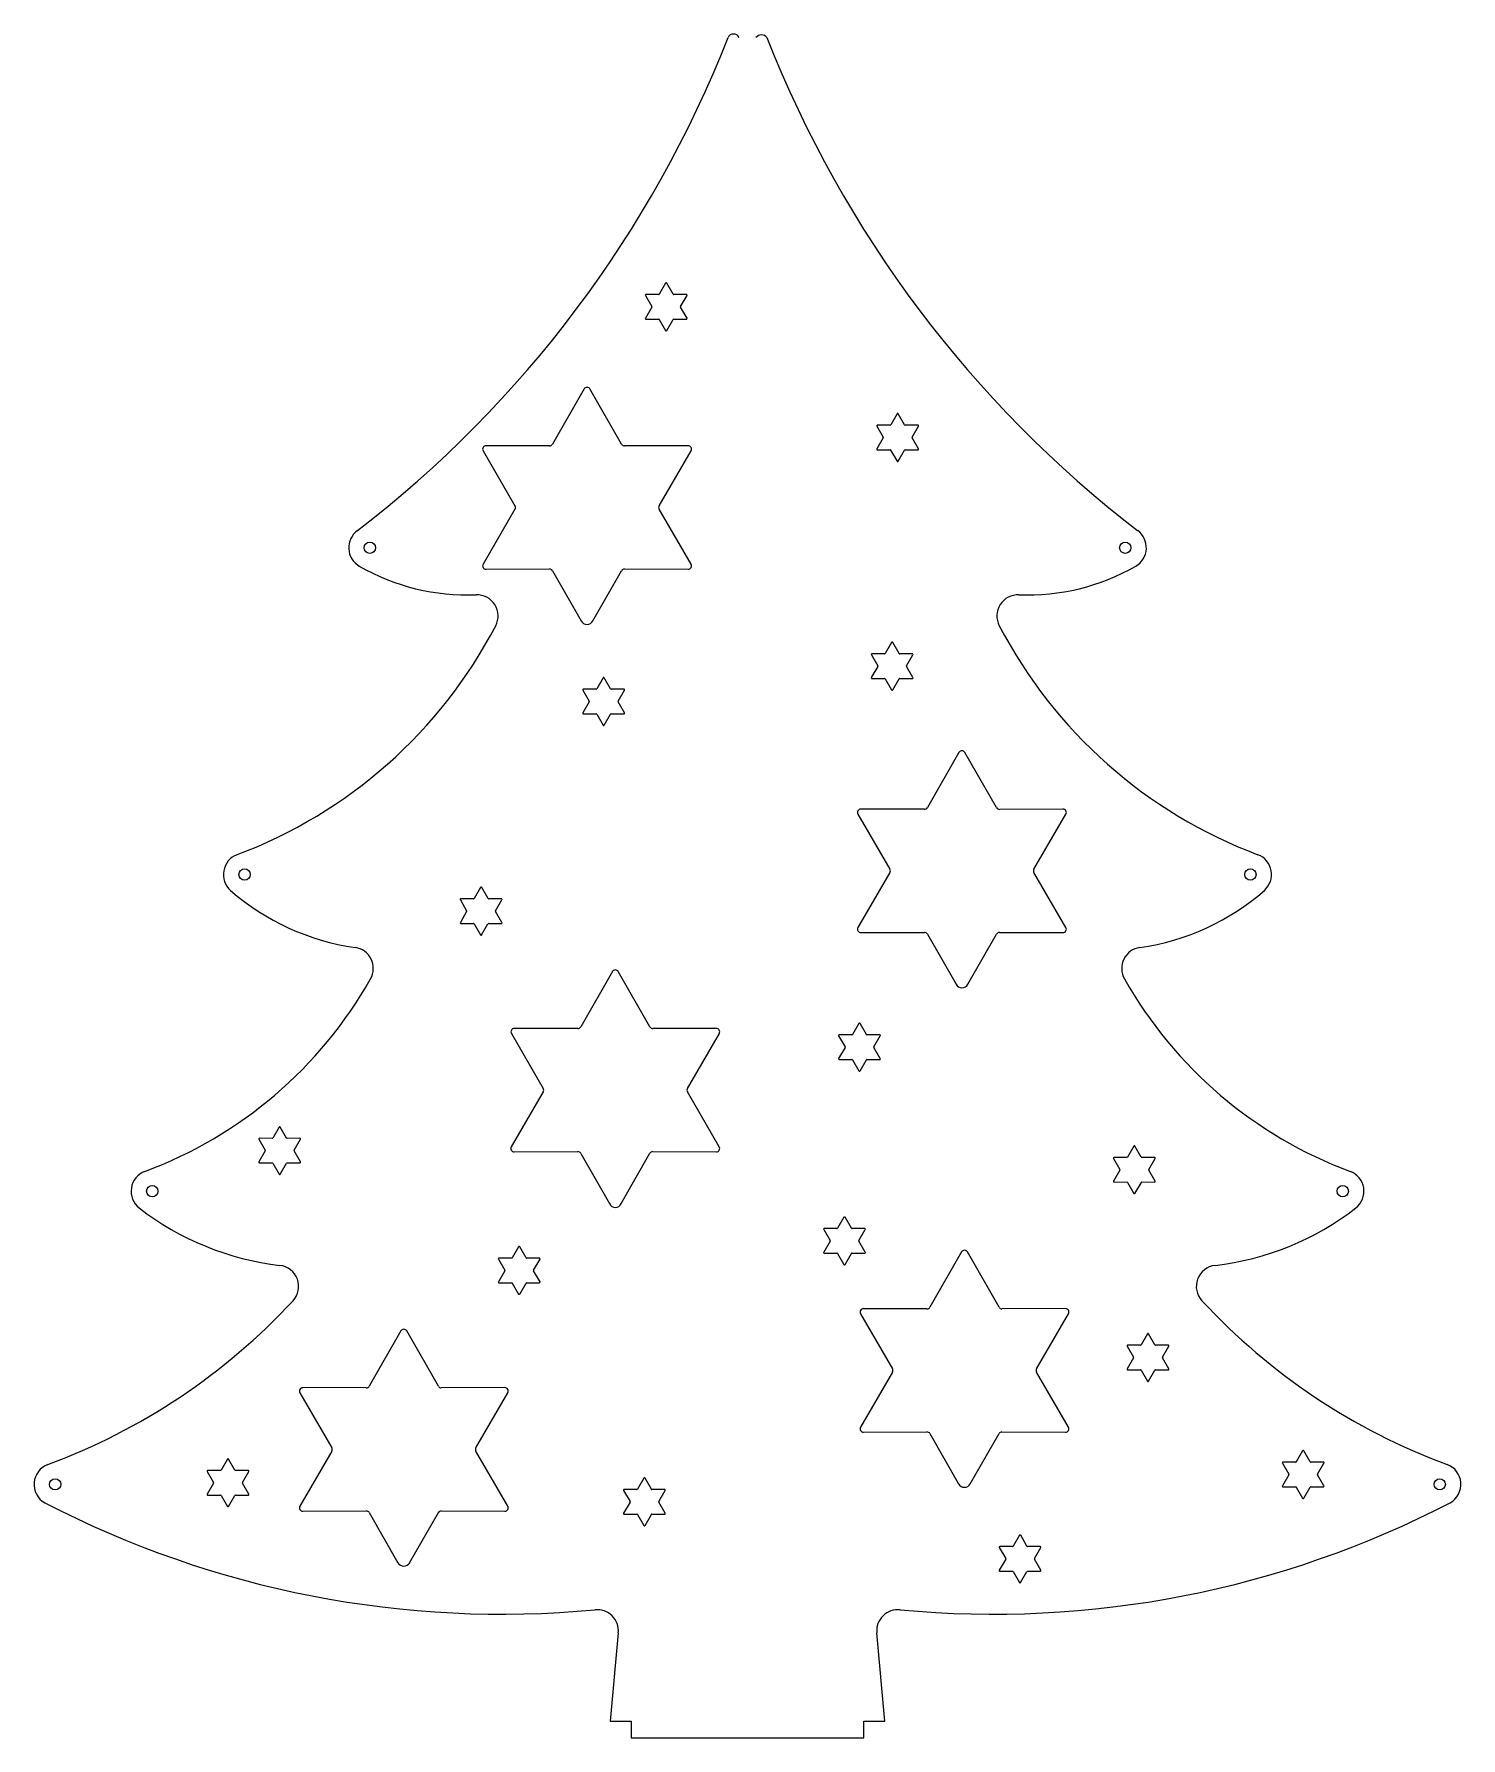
# Model space of a CAD drawing. Extents: x -173 to 80, y 1 to 303.
import ezdxf

# ---------------------------------------------------------------- set-up
doc = ezdxf.new("R2010")
doc.units = 0
doc.layers.get('0').update_dxf_attribs({"linetype": 'continuous'})

msp = doc.modelspace()

# ---------------------------------------------------------------- linework, layer by layer
at = {"color": 0}
for p, q in [((-61.31, 258.49), (-62.44, 256.53)), ((-59.99, 256.53), (-61.11, 258.49)), ((-64.9, 256.3), (-63.77, 254.35)), ((-63.77, 254.23), (-64.9, 252.28)), ((-62.54, 256.47), (-64.8, 256.48)), ((-57.63, 256.48), (-59.88, 256.47)), ((-58.66, 254.35), (-57.52, 256.3)), ((-57.52, 252.28), (-58.66, 254.23)), ((-64.8, 252.1), (-62.54, 252.1)), ((-62.44, 252.04), (-61.32, 250.09)), ((-61.11, 250.09), (-59.99, 252.04)), ((-59.88, 252.11), (-57.63, 252.1)), ((-75.77, 239.72), (-81.38, 229.94)), ((-69.13, 229.94), (-74.73, 239.72)), ((-23.87, 233.13), (-22.74, 231.18)), ((-21.51, 233.31), (-23.76, 233.31)), ((-20.28, 235.32), (-21.4, 233.37)), ((-18.95, 233.37), (-20.08, 235.32)), ((-16.6, 233.31), (-18.85, 233.31)), ((-17.62, 231.18), (-16.49, 233.13)), ((-81.9, 229.63), (-93.17, 229.67)), ((-57.33, 229.66), (-68.6, 229.64)), ((-22.74, 231.06), (-23.87, 229.11)), ((-16.49, 229.11), (-17.62, 231.06)), ((-93.69, 228.76), (-88.03, 219.02)), ((-62.48, 219.02), (-56.81, 228.77)), ((-23.76, 228.93), (-21.51, 228.94)), ((-21.41, 228.88), (-20.28, 226.92)), ((-20.08, 226.92), (-18.95, 228.88)), ((-18.85, 228.94), (-16.6, 228.93)), ((-88.03, 218.42), (-93.69, 208.68)), ((-56.81, 208.68), (-62.48, 218.42)), ((-93.17, 207.78), (-81.9, 207.81)), ((-81.38, 207.51), (-76.29, 198.64)), ((-74.21, 198.64), (-69.13, 207.51)), ((-68.6, 207.81), (-57.33, 207.78)), ((-21.25, 194.79), (-22.37, 192.83)), ((-19.92, 192.83), (-21.04, 194.79)), ((-23.7, 190.53), (-24.84, 188.58)), ((-24.83, 192.6), (-23.7, 190.65)), ((-22.48, 192.77), (-24.73, 192.78)), ((-17.56, 192.77), (-19.81, 192.77)), ((-18.59, 190.65), (-17.46, 192.6)), ((-17.46, 188.57), (-18.59, 190.53)), ((-72.42, 188.51), (-73.54, 186.55)), ((-71.09, 186.55), (-72.21, 188.51)), ((-24.73, 188.4), (-22.48, 188.4)), ((-22.37, 188.34), (-21.25, 186.39)), ((-21.04, 186.39), (-19.92, 188.34)), ((-19.82, 188.4), (-17.56, 188.4)), ((-76, 186.32), (-74.87, 184.38)), ((-73.65, 186.5), (-75.9, 186.5)), ((-68.73, 186.5), (-70.99, 186.49)), ((-69.76, 184.38), (-68.63, 186.32)), ((-74.87, 184.26), (-76, 182.31)), ((-75.9, 182.13), (-73.65, 182.13)), ((-73.54, 182.07), (-72.42, 180.12)), ((-72.22, 180.12), (-71.09, 182.07)), ((-70.99, 182.13), (-68.73, 182.13)), ((-68.63, 182.31), (-69.76, 184.26)), ((-9.29, 175.28), (-14.9, 165.5)), ((-2.64, 165.5), (-8.25, 175.27)), ((-27.21, 164.33), (-21.55, 154.59)), ((-15.42, 165.2), (-26.69, 165.23)), ((9.15, 165.23), (-2.12, 165.19)), ((4.01, 154.58), (9.67, 164.33)), ((-94.14, 151.35), (-95.26, 149.4)), ((-92.81, 149.4), (-93.93, 151.35)), ((-21.55, 153.98), (-27.21, 144.24)), ((9.67, 144.23), (4.01, 153.98)), ((-97.72, 149.16), (-96.6, 147.22)), ((-95.37, 149.34), (-97.62, 149.34)), ((-90.45, 149.34), (-92.71, 149.34)), ((-91.48, 147.22), (-90.35, 149.16)), ((-96.6, 147.09), (-97.72, 145.15)), ((-90.35, 145.15), (-91.48, 147.09)), ((-97.62, 144.97), (-95.37, 144.97)), ((-95.26, 144.91), (-94.14, 142.96)), ((-93.94, 142.96), (-92.82, 144.91)), ((-92.71, 144.97), (-90.45, 144.97)), ((-26.69, 143.34), (-15.42, 143.37)), ((-14.9, 143.07), (-9.81, 134.2)), ((-7.73, 134.2), (-2.64, 143.07)), ((-2.12, 143.37), (9.15, 143.34)), ((-70.76, 136.42), (-76.36, 126.64)), ((-64.11, 126.64), (-69.72, 136.42)), ((-27.04, 127.22), (-28.17, 125.27)), ((-25.71, 125.27), (-26.83, 127.23)), ((-88.67, 125.47), (-83.01, 115.73)), ((-76.89, 126.34), (-88.15, 126.37)), ((-52.32, 126.37), (-63.59, 126.34)), ((-57.45, 115.73), (-51.79, 125.47)), ((-30.63, 125.03), (-29.49, 123.09)), ((-28.27, 125.21), (-30.52, 125.22)), ((-23.35, 125.21), (-25.61, 125.21)), ((-24.39, 123.09), (-23.25, 125.04)), ((-29.49, 122.97), (-30.63, 121.02)), ((-30.52, 120.84), (-28.27, 120.84)), ((-25.61, 120.84), (-23.35, 120.84)), ((-23.25, 121.02), (-24.39, 122.97)), ((-28.16, 120.78), (-27.04, 118.83)), ((-26.84, 118.83), (-25.71, 120.78)), ((-83.01, 115.13), (-88.68, 105.38)), ((-51.8, 105.38), (-57.46, 115.12)), ((-129.86, 108.88), (-130.99, 106.93)), ((-128.54, 106.93), (-129.66, 108.88)), ((-133.45, 106.7), (-132.31, 104.75)), ((-131.1, 106.87), (-133.35, 106.88)), ((-126.18, 106.88), (-128.43, 106.87)), ((-127.21, 104.75), (-126.07, 106.7)), ((-132.31, 104.63), (-133.45, 102.68)), ((-126.07, 102.68), (-127.21, 104.63)), ((-88.16, 104.48), (-76.89, 104.52)), ((-76.37, 104.21), (-71.28, 95.34)), ((-69.19, 95.34), (-64.11, 104.22)), ((-63.58, 104.52), (-52.32, 104.48)), ((18.13, 103.32), (19.26, 101.37)), ((20.48, 103.49), (18.23, 103.5)), ((21.72, 105.5), (20.59, 103.55)), ((23.04, 103.55), (21.92, 105.51)), ((25.4, 103.5), (23.15, 103.49)), ((24.38, 101.37), (25.5, 103.32)), ((-133.35, 102.5), (-131.09, 102.51)), ((-130.99, 102.45), (-129.87, 100.49)), ((-129.66, 100.49), (-128.53, 102.45)), ((-128.43, 102.51), (-126.18, 102.5)), ((19.26, 101.25), (18.13, 99.3)), ((25.51, 99.3), (24.38, 101.25)), ((18.23, 99.12), (20.49, 99.13)), ((20.59, 99.07), (21.71, 97.11)), ((21.92, 97.11), (23.05, 99.07)), ((23.15, 99.13), (25.4, 99.12)), ((-33.28, 90.68), (-32.15, 88.74)), ((-30.93, 90.86), (-33.18, 90.87)), ((-29.7, 92.87), (-30.82, 90.92)), ((-28.37, 90.92), (-29.49, 92.88)), ((-26.01, 90.86), (-28.27, 90.86)), ((-27.04, 88.74), (-25.91, 90.69)), ((-87.38, 87.65), (-88.51, 85.7)), ((-86.05, 85.7), (-87.18, 87.66)), ((-32.15, 88.62), (-33.28, 86.67)), ((-25.91, 86.67), (-27.04, 88.62)), ((-90.97, 85.46), (-89.83, 83.52)), ((-88.61, 85.64), (-90.87, 85.65)), ((-83.7, 85.64), (-85.95, 85.64)), ((-84.73, 83.52), (-83.59, 85.47)), ((-33.18, 86.49), (-30.93, 86.5)), ((-30.82, 86.44), (-29.7, 84.48)), ((-29.5, 84.48), (-28.37, 86.44)), ((-28.27, 86.5), (-26.01, 86.49)), ((-8.84, 86.72), (-14.45, 76.95)), ((-2.19, 76.95), (-7.8, 86.72)), ((-89.83, 83.4), (-90.97, 81.45)), ((-83.59, 81.45), (-84.73, 83.4)), ((-90.87, 81.27), (-88.61, 81.27)), ((-88.51, 81.21), (-87.39, 79.26)), ((-87.18, 79.26), (-86.05, 81.21)), ((-85.95, 81.27), (-83.7, 81.27)), ((-26.76, 75.78), (-21.09, 66.03)), ((-14.97, 76.65), (-26.24, 76.67)), ((9.6, 76.68), (-1.67, 76.64)), ((4.46, 66.03), (10.12, 75.78)), ((-108.27, 72.72), (-113.87, 62.94)), ((-101.62, 62.94), (-107.22, 72.72)), ((20.55, 70.02), (21.68, 68.07)), ((22.9, 70.2), (20.65, 70.2)), ((24.13, 72.21), (23.01, 70.26)), ((25.46, 70.26), (24.33, 72.21)), ((27.81, 70.2), (25.56, 70.2)), ((26.79, 68.07), (27.92, 70.02)), ((21.68, 67.95), (20.54, 66)), ((27.92, 66), (26.79, 67.95)), ((-21.09, 65.43), (-26.76, 55.69)), ((10.12, 55.68), (4.46, 65.43)), ((20.65, 65.82), (22.9, 65.83)), ((23.01, 65.77), (24.13, 63.81)), ((24.33, 63.81), (25.46, 65.77)), ((25.56, 65.83), (27.81, 65.82)), ((-126.19, 61.77), (-120.53, 52.03)), ((-114.4, 62.64), (-125.67, 62.67)), ((-89.83, 62.67), (-101.1, 62.64)), ((-94.97, 52.03), (-89.31, 61.77)), ((-26.24, 54.78), (-14.97, 54.82)), ((-14.44, 54.52), (-9.36, 45.64)), ((-7.28, 45.64), (-2.19, 54.52)), ((-1.67, 54.82), (9.6, 54.78)), ((-120.52, 51.42), (-126.19, 41.68)), ((-89.31, 41.68), (-94.97, 51.42)), ((51.65, 51.46), (50.52, 49.5)), ((52.97, 49.5), (51.85, 51.46)), ((-139.03, 50.01), (-140.16, 48.06)), ((-137.71, 48.05), (-138.83, 50.01)), ((48.06, 49.27), (49.19, 47.32)), ((50.42, 49.44), (48.16, 49.45)), ((55.34, 49.45), (53.08, 49.44)), ((54.3, 47.32), (55.44, 49.27)), ((-142.62, 47.82), (-141.49, 45.87)), ((-141.49, 45.75), (-142.62, 43.8)), ((-140.26, 48), (-142.52, 48)), ((-135.35, 48), (-137.61, 48)), ((-136.38, 45.87), (-135.25, 47.82)), ((-135.25, 43.8), (-136.38, 45.75)), ((-65.17, 46.63), (-66.3, 44.68)), ((-63.85, 44.68), (-64.97, 46.63)), ((49.19, 47.2), (48.06, 45.25)), ((55.44, 45.25), (54.3, 47.2)), ((-142.52, 43.62), (-140.26, 43.63)), ((-140.16, 43.57), (-139.04, 41.62)), ((-138.83, 41.62), (-137.71, 43.57)), ((-137.61, 43.63), (-135.35, 43.62)), ((-68.76, 44.44), (-67.63, 42.49)), ((-67.63, 42.37), (-68.76, 40.42)), ((-66.4, 44.62), (-68.66, 44.62)), ((-61.49, 44.62), (-63.75, 44.62)), ((-62.52, 42.49), (-61.39, 44.44)), ((-61.39, 40.42), (-62.52, 42.37)), ((48.17, 45.08), (50.42, 45.08)), ((50.52, 45.02), (51.65, 43.06)), ((51.85, 43.06), (52.97, 45.02)), ((53.08, 45.08), (55.33, 45.07)), ((-125.67, 40.78), (-114.4, 40.81)), ((-113.88, 40.51), (-108.79, 31.64)), ((-106.71, 31.64), (-101.62, 40.51)), ((-101.1, 40.81), (-89.83, 40.78)), ((-68.66, 40.25), (-66.4, 40.26)), ((-66.3, 40.2), (-65.18, 38.24)), ((-64.97, 38.24), (-63.85, 40.19)), ((-63.75, 40.25), (-61.49, 40.24)), ((1.44, 36.5), (0.32, 34.54)), ((2.77, 34.54), (1.65, 36.5)), ((-2.14, 34.31), (-1.01, 32.36)), ((0.21, 34.49), (-2.04, 34.49)), ((5.13, 34.49), (2.87, 34.48)), ((4.1, 32.36), (5.23, 34.31)), ((-1.01, 32.24), (-2.14, 30.29)), ((5.23, 30.29), (4.1, 32.24)), ((-2.04, 30.11), (0.21, 30.12)), ((0.32, 30.06), (1.44, 28.11)), ((1.64, 28.11), (2.77, 30.06)), ((2.88, 30.12), (5.13, 30.11)), ((-69.72, 19.2), (-71.17, 3.57)), ((-22.42, 3.57), (-23.87, 19.2)), ((-71.17, 3.57), (-67.42, 3.57)), ((-67.42, 3.57), (-67.42, 0.57)), ((-26.17, 3.57), (-22.42, 3.57)), ((-26.17, 0.57), (-26.17, 3.57)), ((-67.42, 0.57), (-26.17, 0.57))]:
    msp.add_line(p, q, dxfattribs=at)
for centre in [(-113.77, 211.58), (20.19, 211.58), (-135.99, 153.65), (42.39, 153.65), (-152.36, 97.5), (58.77, 97.5), (-169.57, 45.53), (75.97, 45.53)]:
    msp.add_circle(centre, 1, dxfattribs=at)
for centre, radius, start, end in [((-49.27, 301.58), 1.07, 24.3885, 155.6115), ((-44.33, 301.29), 1.21, 36.8086, 143.243), ((-240.8, 376.93), 204.76, -52.4394, -21.4611), ((147.21, 376.93), 204.76, -158.5391, -127.5583), ((-61.21, 258.43), 0.118, 30.4655, 150.9454), ((-64.8, 256.36), 0.12, 90, -149.5345), ((-63.87, 254.29), 0.118, -30.4655, 30.4655), ((-62.54, 256.59), 0.118, -90, -30.4655), ((-59.88, 256.59), 0.12, -150.9454, -90), ((-58.56, 254.29), 0.118, 149.5345, -149.5345), ((-57.63, 256.36), 0.118, -30.4655, 90), ((-64.8, 252.22), 0.118, 149.5345, -90), ((-62.54, 251.98), 0.12, 30.4655, 90), ((-59.88, 251.99), 0.12, 89.9686, 150.2982), ((-57.63, 252.22), 0.12, -90, 30.4655), ((-61.21, 250.15), 0.118, -149.5345, -29.0546), ((-75.25, 239.42), 0.602, 29.8865, 150.1135), ((-23.76, 233.19), 0.12, 90, -150.9454), ((-21.51, 233.43), 0.118, -92.8624, -30.4655), ((-20.18, 235.26), 0.118, 30.4655, 149.5345), ((-18.85, 233.43), 0.12, -150.9454, -90), ((-16.59, 233.19), 0.118, -30.4655, 92.8624), ((-93.17, 229.07), 0.6, 90, -149.8265), ((-81.9, 230.24), 0.602, -90, -29.8865), ((-68.6, 230.24), 0.6, -150.1135, -90), ((-57.33, 229.07), 0.597, -30.1735, 90), ((-22.84, 231.12), 0.118, -30.4655, 30.4655), ((-17.52, 231.12), 0.118, 149.5345, -149.5345), ((-23.77, 229.05), 0.118, 149.5345, -87.1376), ((-21.51, 228.82), 0.12, 29.0546, 90), ((-20.18, 226.98), 0.118, -149.5345, -30.4655), ((-18.85, 228.82), 0.12, 89.9686, 150.2982), ((-16.6, 229.05), 0.12, -90.0278, 29.0125), ((-88.54, 218.72), 0.597, -30.1735, 30.1735), ((-61.96, 218.72), 0.597, 149.8265, -149.8265), ((-113.77, 211.58), 3.75, 126.0372, -119.9439), ((20.19, 211.58), 3.75, -59.9897, 53.9448), ((-93.17, 208.38), 0.597, 149.8265, -90), ((-57.33, 208.38), 0.6, -90, 30.1735), ((-96.48, 241.52), 38.32, -120.0104, -87.6732), ((-81.9, 207.21), 0.6, 29.8865, 90), ((-68.6, 207.21), 0.602, 90, 150.1135), ((2.89, 241.52), 38.32, -92.3375, -59.988), ((-94.77, 199.48), 3.75, -27.5953, 92.3725), ((1.18, 199.48), 3.75, 87.7046, -152.3722), ((-167.45, 237.43), 85.74, -69.4167, -27.5692), ((-75.25, 199.16), 1.17, -153.2864, -26.7136), ((73.87, 237.42), 85.74, -152.4362, -110.5895), ((-21.15, 194.73), 0.118, 30.4655, 149.5345), ((-24.73, 192.66), 0.12, 90, -150.9454), ((-23.8, 190.59), 0.118, -30.4655, 30.4655), ((-22.47, 192.89), 0.118, -92.8624, -30.4655), ((-19.81, 192.89), 0.12, -150.9875, -89.9722), ((-18.49, 190.59), 0.118, 149.5345, -149.5345), ((-17.56, 192.66), 0.118, -30.4655, 92.8624), ((-72.31, 188.45), 0.118, 30.4655, 150.9454), ((-24.73, 188.52), 0.118, 149.5345, -87.1376), ((-22.48, 188.28), 0.12, 29.0546, 90), ((-19.82, 188.28), 0.12, 89.9686, 150.2982), ((-17.56, 188.52), 0.12, -90, 29.0546), ((-75.9, 186.38), 0.12, 90, -149.5345), ((-74.97, 184.32), 0.118, -30.4655, 30.4655), ((-73.65, 186.61), 0.118, -90, -30.4655), ((-70.99, 186.61), 0.12, -149.5345, -90), ((-69.66, 184.32), 0.118, 149.5345, -149.5345), ((-68.73, 186.38), 0.118, -30.4655, 90), ((-21.15, 186.45), 0.118, -149.5345, -30.4655), ((-75.9, 182.25), 0.118, 149.5345, -90), ((-73.65, 182.01), 0.12, 30.331, 89.8211), ((-70.99, 182.01), 0.12, 90.0294, 150.0294), ((-68.73, 182.25), 0.12, -90, 30.4655), ((-72.32, 180.18), 0.118, -149.5345, -29.0546), ((-8.77, 174.97), 0.602, 29.8865, 149.8265), ((-26.69, 164.63), 0.6, 90, -150.1135), ((-15.42, 165.8), 0.602, -90, -29.8865), ((-2.12, 165.79), 0.6, -150.611, -90), ((9.15, 164.63), 0.597, -30.1735, 90.5729), ((-135.99, 153.65), 3.75, 110.6079, -131.2357), ((42.39, 153.65), 3.75, -48.7604, 69.3862), ((-22.06, 154.29), 0.597, -30.6689, 30.1735), ((4.52, 154.28), 0.597, 149.3311, -149.8265), ((-94.03, 151.29), 0.118, 30.4655, 150.9454), ((-110.43, 182.83), 42.54, -131.2166, -98.0292), ((-97.62, 149.22), 0.12, 90, -149.5345), ((-95.37, 149.46), 0.118, -90, -30.4655), ((-92.71, 149.46), 0.12, -150.9454, -90), ((-90.45, 149.22), 0.118, -30.4655, 90), ((16.83, 182.82), 42.54, -81.9508, -48.7672), ((-97.62, 145.09), 0.118, 149.5345, -90), ((-96.7, 147.16), 0.118, -32.9052, 30.4655), ((-91.38, 147.15), 0.118, 147.2339, -149.448), ((-90.45, 145.09), 0.12, -90, 30.4655), ((-95.37, 144.85), 0.12, 30.4655, 90), ((-94.04, 143.02), 0.118, -149.5345, -29.0546), ((-92.71, 144.85), 0.12, 89.6829, 150.2992), ((-26.7, 143.94), 0.597, 149.8265, -89.4271), ((-15.42, 142.77), 0.6, 29.389, 90), ((-2.12, 142.77), 0.602, 90, 150.1135), ((9.15, 143.94), 0.6, -90, 29.8865), ((-116.9, 136.99), 3.75, -29.5175, 81.8984), ((23.31, 136.99), 3.75, 98.0032, -150.5644), ((-70.24, 136.12), 0.602, 29.8865, 149.8265), ((-180.4, 172.91), 76.71, -69.6017, -29.4925), ((-8.77, 134.73), 1.17, -152.7333, -27.2667), ((86.81, 172.91), 76.71, -150.505, -110.3949), ((-26.94, 127.17), 0.118, 30.4655, 150.9454), ((-88.15, 125.77), 0.6, 90, -150.1135), ((-76.89, 126.94), 0.602, -90, -29.8865), ((-63.59, 126.94), 0.6, -150.1326, -89.7813), ((-52.31, 125.77), 0.597, -30.1735, 90.5729), ((-30.52, 125.1), 0.12, 90, -149.5345), ((-28.27, 125.33), 0.118, -90.0395, -30.5434), ((-25.61, 125.33), 0.12, -149.5345, -90), ((-23.35, 125.1), 0.118, -30.4655, 90), ((-30.52, 120.96), 0.118, 149.5345, -90), ((-29.59, 123.03), 0.118, -30.4655, 30.4655), ((-28.27, 120.72), 0.12, 30.4655, 90), ((-25.61, 120.72), 0.12, 89.9686, 150.2982), ((-24.28, 123.03), 0.118, 149.5345, -149.5345), ((-23.35, 120.96), 0.12, -90, 30.4655), ((-26.94, 118.89), 0.118, -149.5345, -29.0546), ((-83.53, 115.43), 0.597, -30.6689, 30.1735), ((-56.94, 115.42), 0.597, 149.3311, -149.8265), ((-129.76, 108.82), 0.118, 30.4655, 150.9454), ((-133.35, 106.76), 0.12, 90, -149.5345), ((-131.09, 106.99), 0.12, -90.257, -29.9699), ((-128.43, 106.99), 0.12, -152.1027, -90), ((-126.18, 106.76), 0.118, -30.4655, 90), ((-132.42, 104.69), 0.118, -30.4655, 30.4655), ((-127.11, 104.69), 0.118, 149.5345, -149.5345), ((-88.16, 105.08), 0.6, 149.7763, -89.8196), ((-76.89, 103.92), 0.6, 29.8865, 90), ((-63.59, 103.92), 0.602, 89.4271, 150.1135), ((-52.32, 105.08), 0.6, -90, 30.3791), ((18.23, 103.38), 0.12, 90, -149.5345), ((20.48, 103.61), 0.12, -90.257, -29.9699), ((21.82, 105.45), 0.118, 30.4655, 150.9454), ((23.15, 103.61), 0.12, -152.1027, -90), ((25.4, 103.38), 0.118, -30.4655, 90), ((-152.36, 97.5), 3.75, 110.3879, -127.7575), ((-133.35, 102.62), 0.118, 149.5345, -90), ((-131.09, 102.39), 0.12, 30.4655, 90), ((-129.76, 100.55), 0.118, -149.5345, -29.0546), ((-128.43, 102.39), 0.12, 89.9686, 150.2982), ((-126.18, 102.62), 0.12, -90, 30.4655), ((19.16, 101.31), 0.118, -30.4655, 30.4655), ((24.48, 101.31), 0.118, 149.5345, -149.5345), ((58.77, 97.5), 3.75, -52.2151, 69.5874), ((18.23, 99.24), 0.118, 149.5345, -90), ((20.49, 99.01), 0.12, 30.4655, 90), ((21.81, 97.17), 0.118, -149.5345, -29.0546), ((23.15, 99.01), 0.12, 89.9686, 150.2982), ((25.4, 99.24), 0.12, -90, 30.4655), ((-123.91, 134.2), 50.19, -127.7863, -96.6338), ((-70.23, 95.72), 1.11, -159.9574, -20.0426), ((30.32, 134.19), 50.19, -83.3688, -52.2137), ((-33.18, 90.75), 0.12, 90, -149.5345), ((-30.93, 90.98), 0.118, -90, -30.4655), ((-29.59, 92.82), 0.118, 30.4655, 150.9454), ((-28.27, 90.98), 0.12, -149.5345, -90), ((-26.01, 90.75), 0.118, -30.4655, 90), ((-87.28, 87.6), 0.118, 30.4655, 150.9454), ((-32.25, 88.68), 0.118, -32.9052, 30.4655), ((-26.94, 88.68), 0.118, 147.0948, -149.5345), ((-90.87, 85.53), 0.12, 90, -149.5345), ((-88.61, 85.76), 0.118, -90, -30.4655), ((-85.95, 85.76), 0.12, -149.5345, -90), ((-83.7, 85.53), 0.118, -30.4655, 90), ((-33.18, 86.61), 0.118, 149.5345, -90), ((-30.93, 86.38), 0.12, 30.4655, 90), ((-28.27, 86.38), 0.12, 90.0294, 150.0294), ((-26.01, 86.61), 0.12, -90, 30.4655), ((-8.32, 86.42), 0.602, 29.8865, 150.1135), ((-130.14, 80.62), 3.75, -42.8151, 83.3855), ((-89.94, 83.46), 0.118, -30.4655, 30.4655), ((-84.63, 83.46), 0.118, 149.5345, -149.5345), ((-29.6, 84.54), 0.118, -149.5345, -29.0546), ((36.54, 80.62), 3.75, 96.6162, -137.1456), ((-90.87, 81.39), 0.118, 149.5345, -90), ((-88.61, 81.15), 0.12, 30.4655, 90), ((-87.28, 79.32), 0.118, -149.5345, -29.0546), ((-85.95, 81.15), 0.12, 89.9686, 150.2982), ((-83.7, 81.39), 0.12, -90, 30.4655), ((-209.88, 154.57), 112.5, -69.7134, -42.8409), ((-26.24, 76.08), 0.597, 90, -149.8265), ((-14.97, 77.25), 0.6, -90, -29.8865), ((-1.67, 77.25), 0.602, -150.1135, -90), ((9.6, 76.08), 0.6, -29.8865, 90), ((116.28, 154.57), 112.5, -137.155, -110.2846), ((-107.74, 72.42), 0.602, 30.1735, 150.1135), ((20.65, 70.08), 0.12, 90, -150.9454), ((22.91, 70.32), 0.118, -92.8624, -30.4655), ((24.23, 72.15), 0.118, 30.4655, 149.5345), ((25.56, 70.32), 0.12, -150.9454, -90), ((27.82, 70.08), 0.118, -30.4655, 92.8624), ((21.57, 68.01), 0.118, -30.4655, 30.4655), ((26.89, 68.01), 0.118, 149.5345, -149.5345), ((-21.61, 65.73), 0.597, -30.1735, 30.1735), ((4.97, 65.73), 0.597, 149.8265, -149.8265), ((20.64, 65.94), 0.118, 149.5345, -87.1376), ((22.9, 65.71), 0.12, 29.0546, 90), ((24.23, 63.87), 0.118, -149.5345, -30.4655), ((25.56, 65.71), 0.12, 89.9686, 150.2982), ((27.81, 65.94), 0.12, -90, 29.0546), ((-125.67, 62.07), 0.597, 89.4271, -149.8265), ((-114.4, 63.24), 0.6, -90, -29.389), ((-101.1, 63.24), 0.602, -150.1135, -90), ((-89.83, 62.07), 0.6, -29.8865, 90), ((-26.24, 55.38), 0.6, 149.3362, -90.01), ((-14.97, 54.22), 0.602, 29.8865, 90), ((-1.67, 54.22), 0.6, 90, 150.1135), ((9.6, 55.38), 0.6, -90.1804, 30.2237), ((-121.04, 51.72), 0.597, -30.1735, 30.6689), ((-94.45, 51.73), 0.597, 149.8265, -149.3311), ((51.75, 51.4), 0.118, 30.4655, 149.5345), ((-169.57, 45.53), 3.75, 110.3162, -119.6317), ((-138.93, 49.95), 0.118, 30.4655, 150.9454), ((48.16, 49.33), 0.12, 89.8934, -149.6698), ((50.42, 49.56), 0.118, -92.8624, -30.4655), ((53.08, 49.56), 0.12, -150.0001, -89.7729), ((55.34, 49.33), 0.12, -30.6028, 90.3791), ((75.97, 45.53), 3.75, -60.3252, 69.6568), ((-142.52, 47.88), 0.12, 90, -149.5345), ((-141.59, 45.81), 0.118, -30.4655, 30.4655), ((-140.26, 48.12), 0.118, -92.8624, -30.4655), ((-137.61, 48.12), 0.12, -149.5345, -90), ((-136.27, 45.81), 0.118, 149.5345, -149.5345), ((-135.35, 47.88), 0.118, -30.4655, 90), ((-65.07, 46.57), 0.118, 30.4655, 150.9454), ((-8.32, 46.16), 1.16, -153.7569, -26.2431), ((49.09, 47.26), 0.118, -30.4655, 30.4655), ((54.41, 47.26), 0.118, 149.5345, -149.5345), ((-142.52, 43.74), 0.118, 149.5345, -90), ((-140.26, 43.51), 0.12, 29.0546, 90), ((-137.61, 43.51), 0.12, 89.6829, 150.2992), ((-135.35, 43.74), 0.12, -90, 30.4655), ((-68.66, 44.5), 0.12, 90, -149.5345), ((-67.73, 42.43), 0.118, -30.4655, 30.4655), ((-66.4, 44.74), 0.118, -90, -30.4655), ((-63.75, 44.74), 0.12, -149.5345, -90), ((-62.42, 42.43), 0.118, 149.5345, -149.5345), ((-61.49, 44.5), 0.118, -30.4655, 90), ((48.16, 45.19), 0.118, 149.5345, -87.1376), ((50.42, 44.96), 0.12, 29.0546, 90), ((51.75, 43.12), 0.118, -149.5345, -30.4655), ((53.08, 44.96), 0.12, 89.9686, 150.2982), ((55.33, 45.19), 0.12, -90, 29.0546), ((-90.37, 198.57), 176.06, -117.4111, -84.6145), ((-138.94, 41.68), 0.118, -149.5345, -29.0546), ((-125.67, 41.38), 0.6, 150.1135, -90), ((-114.4, 40.21), 0.602, 29.8865, 90), ((-101.1, 40.21), 0.6, 90, 150.611), ((-89.82, 41.38), 0.597, -90.5729, 30.1735), ((-68.66, 40.36), 0.118, 149.5345, -90), ((-66.4, 40.14), 0.12, 30.4655, 90), ((-63.75, 40.13), 0.12, 89.8234, 150.4435), ((-61.49, 40.36), 0.12, -90, 30.4655), ((-3.22, 198.57), 176.06, -95.3837, -62.5891), ((-65.08, 38.3), 0.118, -149.5345, -29.0546), ((1.55, 36.44), 0.118, 30.4655, 150.9454), ((-2.04, 34.37), 0.12, 90, -149.5345), ((0.21, 34.6), 0.118, -90, -30.4655), ((2.87, 34.6), 0.12, -149.5345, -90), ((5.13, 34.37), 0.118, -30.4655, 90), ((-107.75, 32.21), 1.19, -151.2995, -28.7005), ((-2.04, 30.23), 0.118, 149.5345, -90), ((-1.11, 32.3), 0.118, -30.4655, 30.4655), ((4.2, 32.3), 0.118, 149.5345, -149.5345), ((5.13, 30.23), 0.12, -90, 30.4655), ((0.21, 30), 0.12, 27.8973, 90), ((1.54, 28.17), 0.118, -149.5345, -29.0546), ((2.88, 30), 0.12, 89.9686, 150.2982), ((-73.45, 19.55), 3.75, -5.3918, 95.977), ((-20.13, 19.55), 3.75, 84.0332, -174.6787)]:
    msp.add_arc(centre, radius, start, end, dxfattribs=at)

doc.saveas('drawing.dxf')
